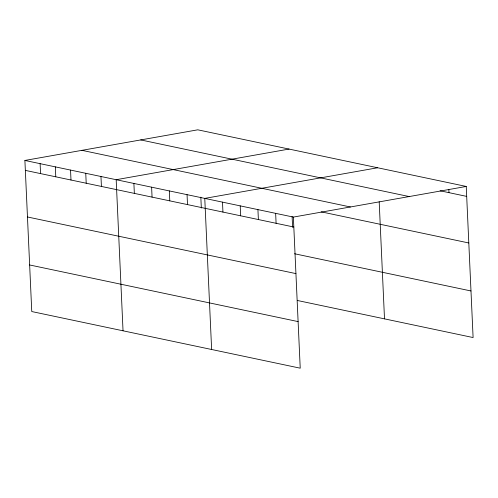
<?xml version="1.0" encoding="UTF-8"?>
<svg xmlns="http://www.w3.org/2000/svg" width="498" height="498" viewBox="0 0 498 498"><rect width="100%" height="100%" fill="white"/><g stroke="black" fill="none" stroke-linecap="round" stroke-linejoin="round"><path stroke-width="0.75" d="M24.9 160.449L293.366 217.084L300.226 368.184L31.76 311.549L24.9 160.449L197.774 129.816L466.24 186.451L473.1 337.551L297.393 300.487M289.052 149.07L116.177 179.703L123.037 330.803M377.646 167.764L204.771 198.391L211.631 349.496M293.366 217.084L466.24 186.451M440.114 190.79L466.688 196.393M140.729 139.926L409.188 196.561M81.946 150.34L350.411 206.975M321.148 211.831L468.805 242.974M25.354 170.391L293.814 227.026M294.536 253.75L470.984 290.969M27.465 216.972L295.93 273.607M29.643 264.967L298.109 321.602M448.835 189.595L448.972 192.658M379.19 201.771L384.506 318.863M292.108 216.437L292.606 227.275M275.643 213.343L276.097 223.291M257.927 209.608L258.381 219.55M240.21 205.867L240.659 215.815M222.488 202.132L222.942 212.073M200.831 197.177L201.323 208.015M187.055 194.656L187.503 204.597M169.332 190.921L169.787 200.862M151.616 187.18L152.064 197.127M133.894 183.445L134.348 193.386M100.963 176.497L101.418 186.439M85.749 173.285L86.204 183.233M70.542 170.079L70.99 180.021M55.328 166.867L55.776 176.809M40.114 163.655L40.562 173.603"/></g></svg>
